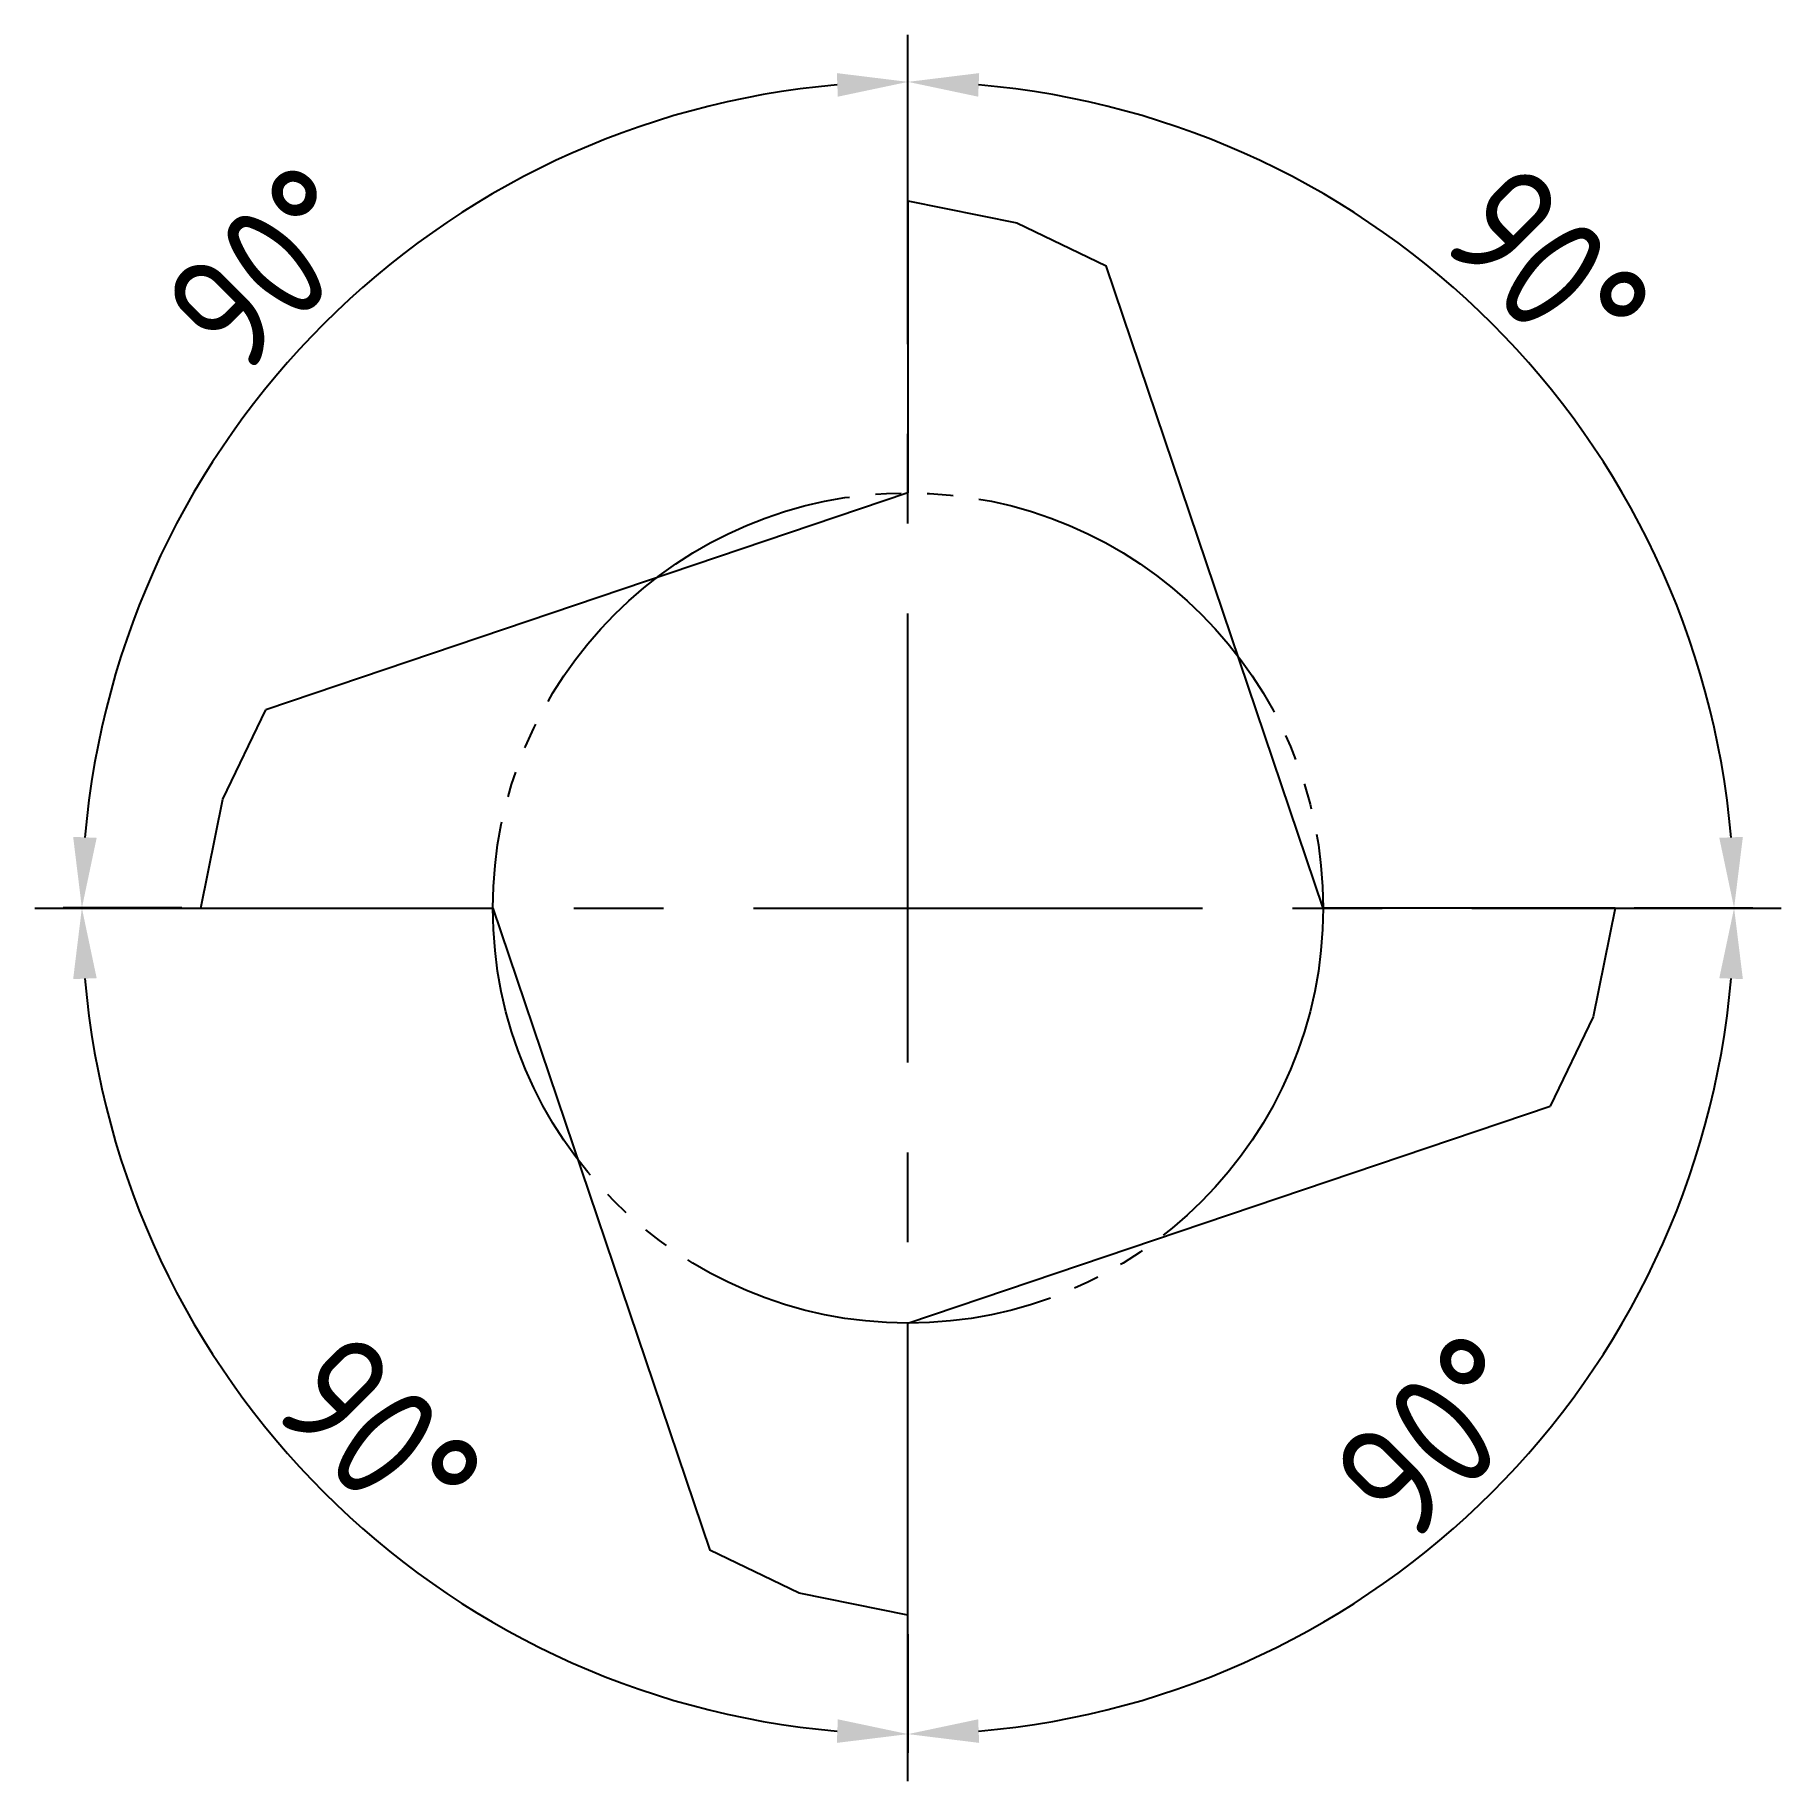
# Model space of a CAD drawing. Header units: millimetres. Extents: x 503 to 540.1, y 70.9 to 108.
import ezdxf

# ---------------------------------------------------------------- set-up
doc = ezdxf.new("R2010")
doc.units = ezdxf.units.MM
for name, pattern in [('ACAD_ISO04W100', [30, 24, -3, 0, -3]), ('CENTER', [50.8, 31.75, -6.35, 6.35, -6.35]), ('JIS_09_08', [10.75, 8, -0.55, 0.55, -0.55, 0.55, -0.55])]:
    doc.linetypes.add(name, pattern=pattern)
for name, color, linetype in [('中心线', 2, 'ACAD_ISO04W100'), ('标注', 7, 'Continuous'), ('虚线轮廓', 1, 'Continuous'), ('轮廓', 4, 'Continuous')]:
    doc.layers.add(name, color=color, linetype=linetype)
doc.styles.get("Standard").update_dxf_attribs({"font": 'gbenor.shx'})
doc.dimstyles.new('ISO-25-A', dxfattribs={"dimtxt": 2.5, "dimasz": 1.5, "dimexe": 0.4, "dimexo": 0.4, "dimgap": 0.4, "dimtad": 1, "dimdec": 3, "dimtxsty": 'Standard', "dimcen": 2.5, "dimclrd": 256, "dimclre": 256, "dimclrt": 256, "dimadec": 0, "dimazin": 0, "dimtfac": 1, "dimtdec": 3, "dimtmove": 0, "dimatfit": 3, "dimfxl": 1, "dimarcsym": 0})

# ---------------------------------------------------------------- blocks, each defined once
blk = doc.blocks.new('*D6')
at = {"layer": 'Defpoints', "color": 0, "transparency": 16777216}
for p in [(512.778, 104.636), (521.539, 104.461), (506.539, 89.461), (521.539, 89.461), (521.539, 89.461)]:
    blk.add_point(p, dxfattribs=at)
at = {"layer": '标注', "lineweight": -2, "transparency": 16777216}
for p, q in [((521.539, 104.861), (521.539, 107.383)), ((506.139, 89.461), (503.617, 89.461))]:
    blk.add_line(p, q, dxfattribs=at)
blk.add_arc((521.539, 89.461), 17.522, 94.9064, 175.0936, dxfattribs=at)
at = {"layer": '标注', "transparency": 16777216}
for points in [[(520.03, 107.169), (520.051, 106.669), (521.539, 106.983)], [(504.331, 90.949), (503.832, 90.97), (504.017, 89.461)]]:
    blk.add_solid(points, dxfattribs=at)
at = {"layer": '标注', "transparency": 16777216, "insert": (507.983, 103.018), "char_height": 2.5, "attachment_point": 5, "rotation": 45}
blk.add_mtext('90%%D', dxfattribs=at)
blk = doc.blocks.new('*D3')
at = {"layer": 'Defpoints', "color": 0, "transparency": 16777216}
for p in [(521.539, 104.461), (536.714, 98.222), (521.539, 89.461), (521.539, 89.461), (536.539, 89.461)]:
    blk.add_point(p, dxfattribs=at)
at = {"layer": '标注', "lineweight": -2, "transparency": 16777216}
for p, q in [((521.539, 104.861), (521.539, 107.383)), ((536.939, 89.461), (539.461, 89.461))]:
    blk.add_line(p, q, dxfattribs=at)
blk.add_arc((521.539, 89.461), 17.522, 4.9064, 85.0936, dxfattribs=at)
at = {"layer": '标注', "transparency": 16777216}
for points in [[(523.027, 106.669), (523.049, 107.169), (521.539, 106.983)], [(539.247, 90.97), (538.747, 90.949), (539.061, 89.461)]]:
    blk.add_solid(points, dxfattribs=at)
at = {"layer": '标注', "transparency": 16777216, "insert": (535.096, 103.018), "char_height": 2.5, "attachment_point": 5, "rotation": 315}
blk.add_mtext('90%%D', dxfattribs=at)
blk = doc.blocks.new('*D4')
at = {"layer": 'Defpoints', "color": 0, "transparency": 16777216}
for p in [(521.539, 89.461), (521.539, 89.461), (536.539, 89.461), (521.539, 74.461), (530.3, 74.286)]:
    blk.add_point(p, dxfattribs=at)
at = {"layer": '标注', "lineweight": -2, "transparency": 16777216}
for p, q in [((536.939, 89.461), (539.461, 89.461)), ((521.539, 74.061), (521.539, 71.539))]:
    blk.add_line(p, q, dxfattribs=at)
blk.add_arc((521.539, 89.461), 17.522, 274.9064, 355.0936, dxfattribs=at)
at = {"layer": '标注', "transparency": 16777216}
for points in [[(538.747, 87.973), (539.247, 87.952), (539.061, 89.461)], [(523.049, 71.753), (523.027, 72.253), (521.539, 71.939)]]:
    blk.add_solid(points, dxfattribs=at)
at = {"layer": '标注', "transparency": 16777216, "insert": (532.763, 78.238), "char_height": 2.5, "attachment_point": 5, "rotation": 45}
blk.add_mtext('90%%D', dxfattribs=at)
blk = doc.blocks.new('*D5')
at = {"layer": 'Defpoints', "color": 0, "transparency": 16777216}
for p in [(506.539, 89.461), (521.539, 89.461), (521.539, 89.461), (506.365, 80.7), (521.539, 74.461)]:
    blk.add_point(p, dxfattribs=at)
at = {"layer": '标注', "lineweight": -2, "transparency": 16777216}
for p, q in [((506.139, 89.461), (503.617, 89.461)), ((521.539, 74.061), (521.539, 71.539))]:
    blk.add_line(p, q, dxfattribs=at)
blk.add_arc((521.539, 89.461), 17.522, 184.9064, 265.0936, dxfattribs=at)
at = {"layer": '标注', "transparency": 16777216}
for points in [[(503.832, 87.952), (504.331, 87.973), (504.017, 89.461)], [(520.051, 72.253), (520.03, 71.753), (521.539, 71.939)]]:
    blk.add_solid(points, dxfattribs=at)
at = {"layer": '标注', "transparency": 16777216, "insert": (510.316, 78.238), "char_height": 2.5, "attachment_point": 5, "rotation": 315}
blk.add_mtext('90%%D', dxfattribs=at)
blk = doc.blocks.new('*U9')
for p, q in [((6.809, 5.4), (6.809, -0.795)), ((6.809, -0.795), (-6.809, -5.4))]:
    blk.add_line(p, q)
blk = doc.blocks.new('*U8')
at = {"layer": '轮廓'}
blk.add_blockref('*U9', (-6.809, 9.6), dxfattribs=at)
for p, rotation in [((9.6, 6.809), 270), ((-9.6, -6.809), 90), ((6.809, -9.6), 180)]:
    blk.add_blockref('*U9', p, dxfattribs=dict(at, rotation=rotation))

msp = doc.modelspace()

# ---------------------------------------------------------------- linework, layer by layer
at = {"layer": '中心线', "linetype": 'CENTER', "ltscale": 0.3}
for p, q in [((521.5392, 70.9429), (521.5392, 107.979)), ((503.0212, 89.4609), (540.0573, 89.4609))]:
    msp.add_line(p, q, dxfattribs=at)
at = {"layer": '虚线轮廓', "linetype": 'JIS_09_08'}
msp.add_circle((521.5392, 89.4609), 8.8047, dxfattribs=at)
at = {"layer": '轮廓', "linetype": 'Continuous'}
for p, q in [((521.5392, 104.4609), (523.8502, 103.993)), ((523.8502, 103.993), (525.7392, 103.0784)), ((507.0071, 91.7719), (507.9218, 93.6609)), ((506.5392, 89.4609), (507.0071, 91.7719)), ((536.5392, 89.4609), (536.0713, 87.15)), ((536.0713, 87.15), (535.1567, 85.2609)), ((519.2283, 74.9288), (517.3392, 75.8435)), ((519.2283, 74.9288), (517.3392, 75.8435)), ((521.5392, 74.4609), (519.2283, 74.9288)), ((521.5392, 74.4609), (519.2283, 74.9288))]:
    msp.add_line(p, q, dxfattribs=at)

# ---------------------------------------------------------------- block references
at = {"layer": '轮廓'}
msp.add_blockref('*U8', (521.5392, 89.4609), dxfattribs=at)

# ---------------------------------------------------------------- dimensions: what is measured, and where the dimension line sits
at = {"layer": '标注'}
for base, line1, line2, picture, middle in [((512.7782, 104.6355), ((521.5392, 89.4609), (521.5392, 104.4609)), ((521.5392, 89.4609), (506.5392, 89.4609)), '*D6', (507.9825, 103.0176)), ((536.7138, 98.222), ((521.5392, 89.4609), (536.5392, 89.4609)), ((521.5392, 89.4609), (521.5392, 104.4609)), '*D3', (535.096, 103.0176)), ((506.3646, 80.6999), ((521.5392, 89.4609), (506.5392, 89.4609)), ((521.5392, 89.4609), (521.5392, 74.4609)), '*D5', (510.316, 78.2376)), ((530.3003, 74.2863), ((521.5392, 89.4609), (521.5392, 74.4609)), ((521.5392, 89.4609), (536.5392, 89.4609)), '*D4', (532.7625, 78.2376))]:
    dim = msp.add_angular_dim_2l(base=base, line1=line1, line2=line2, text='90%%D', dimstyle='ISO-25-A', dxfattribs=at)
    dim.commit()
    dim.dimension.update_dxf_attribs({"geometry": picture, "text_midpoint": middle})

doc.saveas('drawing.dxf')
